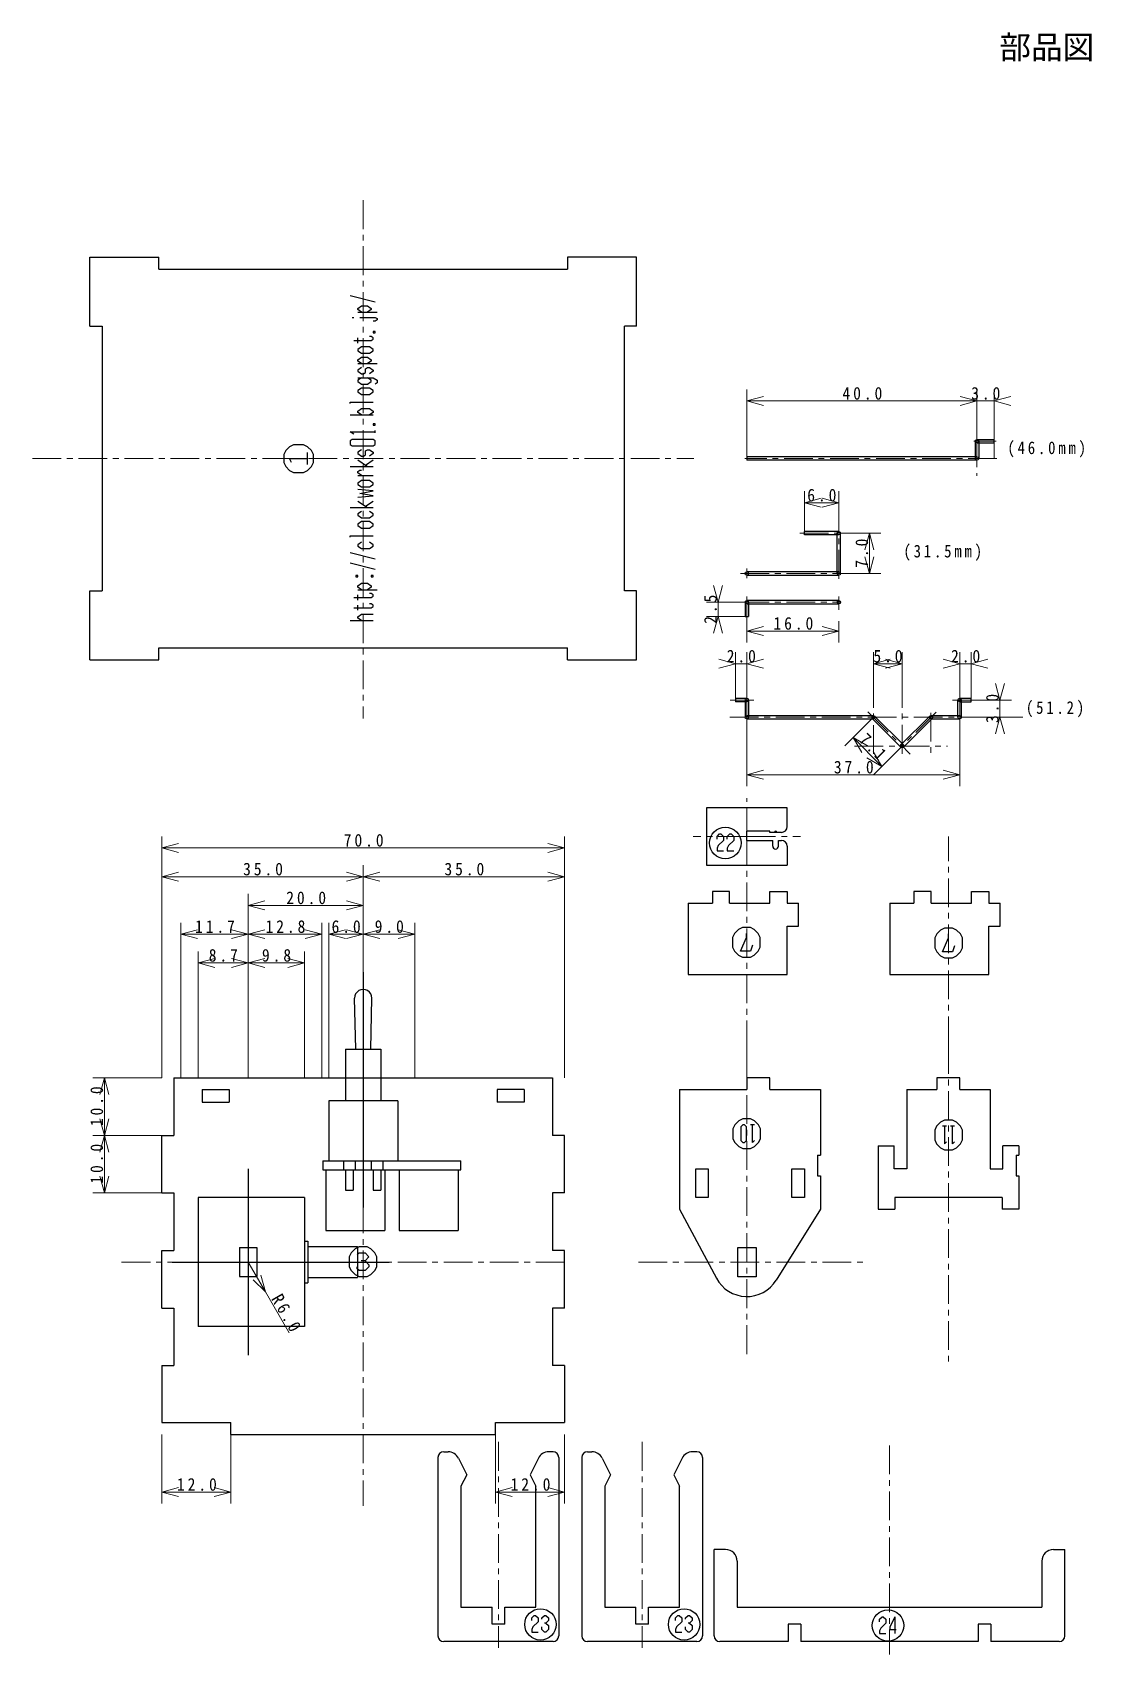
# Model space of a CAD drawing. Units: millimetres on the paper. Extents: x -203 to 201, y -142 to 140.
# Drawn here: x 17 to 201.1, y -142 to 140 of the extents above; entities that cross this region are included whole.
import ezdxf
from ezdxf.enums import TextEntityAlignment as Align

# ---------------------------------------------------------------- set-up
doc = ezdxf.new("R2010")
doc.units = ezdxf.units.MM
doc.linetypes.add('CHAIN1', pattern=[8, 5, -1, 1, -1])
for name, color, linetype, lineweight in [('0-4_外形4(4)', 3, 'Continuous', 25), ('0-5_外形5(5)', 5, 'Continuous', 25), ('0-6_外形6(6)', 5, 'Continuous', 25), ('0-7_外形7(7)', 5, 'Continuous', 25), ('0-9_中心線(9)', 4, 'CHAIN1', 9), ('0-A_寸法文字(A)', 1, 'Continuous', 9)]:
    doc.layers.add(name, color=color, linetype=linetype, lineweight=lineweight)
doc.styles.add('ＭＳ ゴシック', font='')
doc.styles.get('ＭＳ ゴシック').set_extended_font_data('MS Gothic')

msp = doc.modelspace()

# ---------------------------------------------------------------- linework, layer by layer
at = {"layer": '0-4_外形4(4)'}
for p, q in [((26.971, 88.935), (26.971, 100.935)), ((26.971, 100.935), (38.971, 100.935)), ((38.971, 98.835), (38.971, 100.935)), ((38.971, 98.835), (109.971, 98.835)), ((121.971, 100.935), (109.971, 100.935)), ((109.971, 100.935), (109.971, 98.835)), ((121.971, 88.935), (121.971, 100.935)), ((26.971, 88.935), (29.071, 88.935)), ((29.071, 88.935), (29.071, 42.935)), ((121.971, 88.935), (119.871, 88.935)), ((119.871, 42.935), (119.871, 88.935)), ((180.871, 68.935), (180.871, 65.935)), ((181.171, 69.235), (184.171, 69.235)), ((181.171, 68.635), (184.171, 68.635)), ((181.471, 68.935), (181.471, 65.935)), ((184.171, 68.635), (184.171, 69.235)), ((181.171, 65.635), (141.171, 65.635)), ((157.171, 53.235), (151.171, 53.235)), ((151.171, 52.635), (151.171, 53.235)), ((157.171, 52.635), (151.171, 52.635)), ((156.871, 45.935), (156.871, 52.935)), ((157.471, 45.935), (157.471, 52.935)), ((157.171, 46.235), (141.171, 46.235)), ((141.171, 45.635), (157.171, 45.635)), ((26.971, 30.935), (26.971, 42.935)), ((26.971, 42.935), (29.071, 42.935)), ((121.971, 42.935), (119.871, 42.935)), ((140.871, 40.935), (140.871, 38.435)), ((157.171, 41.235), (141.171, 41.235)), ((141.171, 40.635), (157.171, 40.635)), ((141.471, 40.935), (141.471, 38.435)), ((140.871, 38.435), (141.471, 38.435)), ((38.971, 30.935), (38.971, 33.035)), ((38.971, 33.035), (109.971, 33.035)), ((109.971, 30.935), (109.971, 33.035)), ((26.971, 30.935), (38.971, 30.935)), ((139.171, 24.235), (141.171, 24.235)), ((139.171, 24.235), (139.171, 23.635)), ((141.171, 23.635), (139.171, 23.635)), ((140.871, 23.935), (140.871, 20.935)), ((141.471, 23.935), (141.471, 20.887)), ((177.871, 20.935), (177.871, 23.935)), ((178.171, 24.235), (180.171, 24.235)), ((178.171, 23.635), (180.171, 23.635)), ((178.471, 20.935), (178.471, 23.935)), ((180.171, 23.635), (180.171, 24.235)), ((141.171, 21.235), (163.171, 21.235)), ((141.171, 20.635), (163.171, 20.635)), ((162.959, 20.723), (167.959, 15.723)), ((163.384, 21.147), (168.384, 16.147)), ((167.959, 16.147), (172.959, 21.147)), ((173.384, 20.723), (168.384, 15.723)), ((173.171, 21.235), (178.171, 21.235)), ((173.171, 20.635), (178.171, 20.635)), ((148.171, 1.916), (148.171, 5.216)), ((145.171, 1.116), (141.171, 1.116)), ((141.171, -0.484), (141.171, 1.116)), ((145.171, 0.916), (145.171, 1.116)), ((147.171, 0.916), (145.171, 0.916)), ((141.171, -0.484), (145.671, -0.484)), ((145.671, -1.484), (145.671, -0.484)), ((146.671, -1.484), (146.671, -0.484)), ((146.671, -0.484), (147.171, -0.484)), ((148.171, -1.484), (148.171, -4.784)), ((134.171, -4.784), (148.171, -4.784)), ((138.171, -9.384), (135.171, -9.384)), ((135.171, -9.384), (135.171, -11.384)), ((138.171, -11.384), (138.171, -9.384)), ((145.171, -9.384), (148.171, -9.384)), ((148.171, -9.384), (148.171, -11.384)), ((173.221, -9.384), (170.221, -9.384)), ((170.221, -9.384), (170.221, -11.384)), ((173.221, -11.384), (173.221, -9.384)), ((180.221, -9.384), (183.221, -9.384)), ((183.221, -9.384), (183.221, -11.384)), ((130.971, -11.384), (135.171, -11.384)), ((148.171, -11.384), (150.171, -11.384)), ((150.171, -15.384), (150.171, -11.384)), ((166.021, -11.384), (170.221, -11.384)), ((183.221, -11.384), (185.221, -11.384)), ((185.221, -15.384), (185.221, -11.384)), ((148.171, -15.384), (150.171, -15.384)), ((148.171, -23.784), (148.171, -15.384)), ((183.221, -15.384), (185.221, -15.384)), ((183.221, -23.784), (183.221, -15.384)), ((41.571, -41.784), (41.571, -51.784)), ((46.471, -43.784), (51.171, -43.784)), ((46.471, -43.784), (46.471, -45.984)), ((51.171, -43.784), (51.171, -45.984)), ((97.771, -43.784), (97.771, -45.984)), ((102.471, -43.784), (97.771, -43.784)), ((102.471, -43.784), (102.471, -45.984)), ((129.471, -43.784), (141.171, -43.784)), ((145.171, -43.784), (153.971, -43.784)), ((153.971, -43.784), (153.971, -55.184)), ((168.971, -43.784), (174.221, -43.784)), ((168.971, -43.784), (168.971, -57.584)), ((178.221, -43.784), (183.471, -43.784)), ((183.471, -43.784), (183.471, -57.584)), ((46.471, -45.984), (51.171, -45.984)), ((102.471, -45.984), (97.771, -45.984)), ((39.471, -61.784), (39.471, -51.784)), ((39.471, -51.784), (41.571, -51.784)), ((109.471, -51.784), (107.371, -51.784)), ((109.471, -61.784), (109.471, -51.784)), ((163.971, -53.584), (163.971, -64.584)), ((163.971, -53.584), (166.771, -53.584)), ((166.771, -57.584), (166.771, -53.584)), ((188.471, -53.584), (185.671, -53.584)), ((185.671, -57.584), (185.671, -53.584)), ((188.471, -53.584), (188.471, -55.184)), ((153.471, -55.184), (153.971, -55.184)), ((187.971, -55.184), (188.471, -55.184)), ((187.971, -55.184), (187.971, -58.784)), ((132.271, -57.584), (134.471, -57.584)), ((134.471, -57.584), (134.471, -62.584)), ((148.971, -62.584), (148.971, -57.584)), ((153.971, -58.784), (153.971, -64.584)), ((168.971, -57.584), (166.771, -57.584)), ((183.471, -57.584), (185.671, -57.584)), ((187.971, -58.784), (188.471, -58.784)), ((188.471, -58.784), (188.471, -64.584)), ((39.471, -61.784), (41.571, -61.784)), ((41.571, -61.784), (41.571, -71.784)), ((109.471, -61.784), (107.371, -61.784)), ((107.371, -61.784), (107.371, -71.784)), ((153.971, -64.584), (146.264, -76.956)), ((151.171, -62.584), (148.971, -62.584)), ((163.971, -64.584), (166.871, -64.584)), ((166.871, -62.584), (166.871, -64.584)), ((185.571, -62.584), (166.871, -62.584)), ((185.571, -62.584), (185.571, -64.584)), ((188.471, -64.584), (185.571, -64.584)), ((39.471, -81.784), (39.471, -71.784)), ((39.471, -71.784), (41.571, -71.784)), ((109.471, -71.784), (107.371, -71.784)), ((109.471, -81.784), (109.471, -71.784)), ((39.471, -81.784), (41.571, -81.784)), ((41.571, -81.784), (41.571, -91.784)), ((109.471, -81.784), (107.371, -81.784)), ((107.371, -81.784), (107.371, -91.784)), ((39.471, -91.784), (41.571, -91.784)), ((109.471, -91.784), (107.371, -91.784)), ((109.471, -91.784), (109.471, -101.684)), ((51.471, -103.784), (51.471, -101.684)), ((51.471, -103.784), (97.471, -103.784)), ((97.471, -103.784), (97.471, -101.684)), ((97.471, -101.684), (109.471, -101.684)), ((88.471, -106.784), (89.235, -106.784)), ((107.471, -106.784), (106.707, -106.784)), ((113.471, -106.784), (114.235, -106.784)), ((132.471, -106.784), (131.707, -106.784)), ((87.471, -107.784), (87.471, -138.784)), ((91.024, -107.89), (92.471, -110.784)), ((104.919, -107.89), (103.471, -110.784)), ((108.471, -107.784), (108.471, -138.784)), ((112.471, -107.784), (112.471, -138.784)), ((116.024, -107.89), (117.471, -110.784)), ((129.919, -107.89), (128.471, -110.784)), ((133.471, -107.784), (133.471, -138.784)), ((92.471, -110.784), (91.471, -112.784)), ((91.471, -112.784), (91.471, -133.784)), ((103.471, -110.784), (104.471, -112.784)), ((104.471, -133.784), (104.471, -112.784)), ((117.471, -110.784), (116.471, -112.784)), ((116.471, -112.784), (116.471, -133.784)), ((128.471, -110.784), (129.471, -112.784)), ((129.471, -133.784), (129.471, -112.784)), ((135.471, -138.784), (135.471, -123.784)), ((137.471, -123.784), (135.471, -123.784)), ((194.471, -123.784), (196.471, -123.784)), ((196.471, -138.784), (196.471, -123.784)), ((139.471, -125.784), (139.471, -133.784)), ((192.471, -125.784), (192.471, -133.784)), ((91.471, -133.784), (96.871, -133.784)), ((96.871, -136.784), (96.871, -133.784)), ((99.071, -136.784), (99.071, -133.784)), ((99.071, -133.784), (104.471, -133.784)), ((116.471, -133.784), (121.871, -133.784)), ((121.871, -136.784), (121.871, -133.784)), ((124.071, -136.784), (124.071, -133.784)), ((124.071, -133.784), (129.471, -133.784)), ((139.471, -133.784), (192.471, -133.784)), ((99.071, -136.784), (96.871, -136.784)), ((99.021, -136.784), (96.921, -136.784)), ((124.071, -136.784), (121.871, -136.784)), ((124.021, -136.784), (121.921, -136.784)), ((150.571, -136.784), (148.371, -136.784)), ((150.471, -136.784), (148.471, -136.784)), ((150.571, -136.784), (150.571, -139.784)), ((183.571, -136.784), (181.371, -136.784)), ((181.371, -136.784), (181.371, -139.784)), ((183.471, -136.784), (181.471, -136.784)), ((183.571, -136.784), (183.571, -139.784)), ((107.471, -139.784), (88.471, -139.784)), ((132.471, -139.784), (113.471, -139.784)), ((181.371, -139.784), (150.571, -139.784)), ((195.471, -139.784), (183.571, -139.784))]:
    msp.add_line(p, q, dxfattribs=at)
for points in [[(181.171, 66.235), (141.171, 66.235), (141.171, 65.635)], [(109.971, 30.935), (121.971, 30.935), (121.971, 42.935)], [(148.171, 5.216), (134.171, 5.216), (134.171, -4.784)], [(138.171, -11.384), (145.171, -11.384), (145.171, -9.384)], [(173.221, -11.384), (180.221, -11.384), (180.221, -9.384)], [(130.971, -11.384), (130.971, -23.784), (148.171, -23.784)], [(166.021, -11.384), (166.021, -23.784), (183.221, -23.784)], [(41.571, -41.784), (107.371, -41.784), (107.371, -51.784)], [(145.171, -43.784), (145.171, -41.784), (141.171, -41.784), (141.171, -43.784)], [(178.221, -43.784), (178.221, -41.784), (174.221, -41.784), (174.221, -43.784)], [(129.471, -43.784), (129.471, -64.584), (135.876, -76.605)], [(153.471, -55.184), (153.471, -58.784), (153.971, -58.784)], [(134.471, -62.584), (132.271, -62.584), (132.271, -57.584)], [(148.971, -57.584), (151.171, -57.584), (151.171, -62.584)], [(39.471, -91.784), (39.471, -101.684), (51.471, -101.684)], [(148.371, -136.784), (148.371, -139.784), (136.471, -139.784)]]:
    msp.add_lwpolyline(points, dxfattribs=at)
msp.add_lwpolyline([(139.571, -71.234), (142.771, -71.234), (142.771, -76.334), (139.571, -76.334)], close=True, dxfattribs=at)
for centre in [(181.171, 68.935), (181.171, 65.935), (157.171, 52.935), (141.171, 45.935), (157.171, 45.935), (141.171, 40.935), (157.171, 40.935), (141.171, 23.935), (178.171, 23.935), (141.171, 20.935), (163.171, 20.935), (173.171, 20.935), (178.171, 20.935), (168.171, 15.935)]:
    msp.add_circle(centre, 0.3, dxfattribs=at)
for centre, radius, start, end in [((146.171, 0.916), 0.2, 0, 180), ((147.171, 1.916), 1, 270, 0), ((146.171, -1.484), 0.5, 180, 270), ((146.171, -1.484), 0.5, 270, 0), ((147.171, -1.484), 1, 0, 90), ((141.171, -73.784), 6, 208.04775, 328.07954), ((88.471, -107.784), 1, 90, 180), ((89.235, -108.784), 2, 26.56505, 90), ((106.707, -108.784), 2, 90, 153.43495), ((107.471, -107.784), 1, 0, 90), ((113.471, -107.784), 1, 90, 180), ((114.235, -108.784), 2, 26.56505, 90), ((131.707, -108.784), 2, 90, 153.43495), ((132.471, -107.784), 1, 0, 90), ((137.471, -125.784), 2, 0, 90), ((194.471, -125.784), 2, 90, 180), ((88.471, -138.784), 1, 180, 270), ((107.471, -138.784), 1, 270, 0), ((113.471, -138.784), 1, 180, 270), ((132.471, -138.784), 1, 270, 0), ((136.471, -138.784), 1, 180, 270), ((195.471, -138.784), 1, 270, 0)]:
    msp.add_arc(centre, radius, start, end, dxfattribs=at)
at = {"layer": '0-5_外形5(5)'}
for p, q in [((72.189, 94.275), (76.546, 93.158)), ((72.524, 90.477), (72.86, 90.477)), ((73.53, 91.371), (76.881, 91.371)), ((73.53, 86.008), (73.53, 86.902)), ((73.53, 82.433), (76.881, 82.433)), ((72.189, 73.496), (76.211, 73.496)), ((76.546, 70.368), (76.546, 70.815)), ((64.779, 64.892), (64.779, 66.955)), ((73.53, 65.675), (75.206, 64.558)), ((74.871, 64.782), (76.211, 65.675)), ((72.189, 64.558), (76.211, 64.558)), ((73.53, 62.994), (76.211, 62.994)), ((72.189, 57.408), (76.211, 57.408)), ((73.53, 58.525), (75.206, 57.408)), ((74.871, 57.632), (76.211, 58.525)), ((72.189, 49.588), (76.546, 48.471)), ((72.189, 47.8), (76.546, 46.683)), ((73.53, 43.108), (76.881, 43.108)), ((73.53, 41.321), (73.53, 42.215)), ((73.53, 39.533), (73.53, 40.427)), ((72.189, 37.746), (76.211, 37.746)), ((142.505, -49.933), (141.818, -49.933)), ((175.885, -50.147), (175.198, -50.147)), ((177.26, -50.147), (176.573, -50.147)), ((72.383, -72.193), (72.04, -72.88)), ((72.04, -72.88), (72.04, -74.599)), ((73.071, -71.505), (72.383, -72.193)), ((73.758, -71.161), (73.071, -71.505)), ((73.415, -72.536), (73.758, -72.193)), ((75.133, -71.161), (73.758, -71.161)), ((73.758, -72.193), (74.79, -72.193)), ((74.79, -72.193), (75.477, -72.88)), ((75.477, -72.88), (74.79, -73.568)), ((75.821, -71.505), (75.133, -71.161)), ((76.508, -72.193), (75.821, -71.505)), ((76.852, -72.88), (76.508, -72.193)), ((76.852, -74.599), (76.852, -72.88)), ((72.04, -74.599), (72.383, -75.286)), ((72.383, -75.286), (73.071, -75.974)), ((73.071, -75.974), (73.758, -76.318)), ((73.415, -74.943), (73.415, -74.599)), ((73.758, -75.286), (73.415, -74.943)), ((74.79, -75.286), (73.758, -75.286)), ((74.79, -73.568), (74.102, -73.568)), ((74.79, -73.568), (75.477, -74.255)), ((75.477, -74.599), (74.79, -75.286)), ((75.133, -76.318), (75.821, -75.974)), ((75.477, -74.255), (75.477, -74.599)), ((75.821, -75.974), (76.508, -75.286)), ((76.508, -75.286), (76.852, -74.599)), ((73.758, -76.318), (75.133, -76.318)), ((166.904, -135.465), (166.904, -138.369))]:
    msp.add_line(p, q, dxfattribs=at)
for points in [[(74.2, 91.371), (73.53, 91.818), (73.53, 92.041), (74.2, 92.488), (75.206, 92.488), (75.876, 92.041), (75.876, 91.818), (75.206, 91.371)], [(73.865, 90.477), (76.546, 90.477), (76.881, 90.254), (76.881, 90.03), (76.546, 89.807), (76.211, 89.807)], [(72.86, 86.455), (75.876, 86.455), (76.211, 86.679), (76.211, 86.902), (75.876, 87.125), (75.541, 87.125)], [(74.2, 82.433), (73.53, 82.88), (73.53, 83.104), (74.2, 83.55), (75.206, 83.55), (75.876, 83.104), (75.876, 82.88), (75.206, 82.433)], [(74.2, 81.763), (73.53, 81.316), (73.53, 81.093), (74.2, 80.646), (74.535, 80.646), (74.871, 80.869), (74.871, 81.54), (75.206, 81.763), (75.541, 81.763), (76.211, 81.316), (76.211, 81.093), (75.541, 80.646)], [(74.2, 79.975), (73.53, 79.529), (73.53, 79.305), (74.2, 78.858), (75.206, 78.858), (75.876, 79.305), (75.876, 79.529), (75.206, 79.975)], [(73.53, 79.975), (76.211, 79.975), (76.881, 79.529), (76.881, 79.082), (76.546, 78.858)], [(72.189, 75.507), (72.189, 75.73), (76.211, 75.73)], [(74.2, 73.496), (73.53, 73.943), (73.53, 74.166), (74.2, 74.613), (75.541, 74.613), (76.211, 74.166), (76.211, 73.943), (75.541, 73.496)], [(72.86, 70.144), (72.189, 70.591), (76.546, 70.591)], [(62.029, 65.236), (61.685, 65.923), (64.779, 65.923)], [(74.2, 67.463), (73.53, 67.016), (73.53, 66.793), (74.2, 66.346), (74.535, 66.346), (74.871, 66.569), (74.871, 67.24), (75.206, 67.463), (75.541, 67.463), (76.211, 67.016), (76.211, 66.793), (75.541, 66.346)], [(74.2, 62.994), (73.53, 63.441), (73.53, 63.665), (73.865, 63.888), (74.2, 63.888)], [(73.53, 59.196), (76.211, 59.419), (73.865, 59.866), (76.211, 60.313), (73.53, 60.536)], [(74.2, 56.738), (73.53, 56.291), (73.53, 56.068), (74.2, 55.621), (75.541, 55.621), (76.211, 56.068), (76.211, 56.291), (75.541, 56.738)], [(72.189, 52.269), (72.189, 52.493), (76.211, 52.493)], [(74.2, 51.375), (73.53, 50.929), (73.53, 50.705), (74.2, 50.258), (75.541, 50.258), (76.211, 50.705), (76.211, 50.929), (75.541, 51.375)], [(72.86, 41.768), (75.876, 41.768), (76.211, 41.991), (76.211, 42.215), (75.876, 42.438), (75.541, 42.438)], [(74.2, 43.108), (73.53, 43.555), (73.53, 43.779), (74.2, 44.225), (75.206, 44.225), (75.876, 43.779), (75.876, 43.555), (75.206, 43.108)], [(72.86, 39.98), (75.876, 39.98), (76.211, 40.204), (76.211, 40.427), (75.876, 40.65), (75.541, 40.65)], [(74.2, 37.746), (73.53, 38.193), (73.53, 38.416), (74.2, 38.863), (76.211, 38.863)], [(135.985, -0.252), (135.985, 0.195), (136.432, 0.642), (136.656, 0.642), (137.102, 0.195), (137.102, -0.476), (136.209, -1.369), (135.985, -1.816), (135.985, -2.263), (137.102, -2.263)], [(137.773, -0.252), (137.773, 0.195), (138.22, 0.642), (138.443, 0.642), (138.89, 0.195), (138.89, -0.476), (137.996, -1.369), (137.773, -1.816), (137.773, -2.263), (138.89, -2.263)], [(142.121, -18.709), (141.777, -19.74), (140.058, -19.74), (141.09, -17.334), (141.09, -16.647)], [(177.267, -18.812), (176.923, -19.843), (175.205, -19.843), (176.236, -17.437), (176.236, -16.749)], [(142.505, -52.683), (142.161, -53.026), (142.161, -49.933)], [(175.541, -50.147), (175.541, -53.241), (175.885, -52.897)], [(177.26, -52.897), (176.916, -53.241), (176.916, -50.147)], [(103.765, -136.117), (103.765, -135.67), (104.212, -135.223), (104.435, -135.223), (104.882, -135.67), (104.882, -136.34), (103.988, -137.234), (103.765, -137.681), (103.765, -138.128), (104.882, -138.128)], [(105.553, -135.893), (105.553, -135.67), (105.999, -135.223), (106.223, -135.223), (106.67, -135.67), (106.67, -136.117), (106.223, -136.563), (105.999, -136.563)], [(128.74, -136.117), (128.74, -135.67), (129.187, -135.223), (129.41, -135.223), (129.857, -135.67), (129.857, -136.34), (128.964, -137.234), (128.74, -137.681), (128.74, -138.128), (129.857, -138.128)], [(130.528, -135.893), (130.528, -135.67), (130.975, -135.223), (131.198, -135.223), (131.645, -135.67), (131.645, -136.117), (131.198, -136.563), (130.975, -136.563)], [(106.223, -136.563), (106.67, -137.01), (106.67, -137.681), (106.223, -138.128), (105.999, -138.128), (105.553, -137.681), (105.553, -137.234)], [(131.198, -136.563), (131.645, -137.01), (131.645, -137.681), (131.198, -138.128), (130.975, -138.128), (130.528, -137.681), (130.528, -137.234)], [(164.222, -136.358), (164.222, -135.912), (164.669, -135.465), (164.893, -135.465), (165.34, -135.912), (165.34, -136.582), (164.446, -137.476), (164.222, -137.922), (164.222, -138.369), (165.34, -138.369)], [(166.904, -135.465), (166.01, -137.252), (166.01, -137.699), (167.127, -137.699)]]:
    msp.add_lwpolyline(points, dxfattribs=at)
for points in [[(76.211, 88.019), (76.211, 87.796), (76.546, 87.796), (76.546, 88.019)], [(73.53, 84.891), (73.53, 84.668), (74.2, 84.221), (75.541, 84.221), (76.211, 84.668), (76.211, 84.891), (75.541, 85.338), (74.2, 85.338)], [(73.53, 77.741), (73.53, 77.518), (74.2, 77.071), (75.541, 77.071), (76.211, 77.518), (76.211, 77.741), (75.541, 78.188), (74.2, 78.188)], [(76.211, 71.932), (76.211, 71.708), (76.546, 71.708), (76.546, 71.932)], [(60.654, 65.236), (60.997, 64.548), (61.685, 63.861), (62.372, 63.517), (64.091, 63.517), (64.779, 63.861), (65.466, 64.548), (65.81, 65.236), (65.81, 66.611), (65.466, 67.298), (64.779, 67.986), (64.091, 68.33), (62.372, 68.33), (61.685, 67.986), (60.997, 67.298), (60.654, 66.611)], [(72.189, 68.357), (72.524, 68.133), (76.211, 68.133), (76.546, 68.357), (76.546, 69.027), (76.211, 69.25), (72.524, 69.25), (72.189, 69.027)], [(73.53, 61.654), (73.53, 61.43), (74.2, 60.983), (75.541, 60.983), (76.211, 61.43), (76.211, 61.654), (75.541, 62.1), (74.2, 62.1)], [(73.53, 54.504), (73.53, 54.28), (74.2, 53.833), (75.541, 53.833), (76.211, 54.28), (76.211, 54.504), (75.541, 54.95), (74.2, 54.95)], [(73.195, 45.566), (73.195, 45.343), (73.53, 45.343), (73.53, 45.566)], [(75.876, 45.566), (75.876, 45.343), (76.211, 45.343), (76.211, 45.566)], [(141.777, -20.772), (142.465, -20.428), (143.152, -19.74), (143.496, -19.053), (143.496, -17.334), (143.152, -16.647), (142.465, -15.959), (141.777, -15.615), (140.402, -15.615), (139.715, -15.959), (139.027, -16.647), (138.683, -17.334), (138.683, -19.053), (139.027, -19.74), (139.715, -20.428), (140.402, -20.772)], [(176.923, -20.874), (177.611, -20.531), (178.298, -19.843), (178.642, -19.156), (178.642, -17.437), (178.298, -16.749), (177.611, -16.062), (176.923, -15.718), (175.548, -15.718), (174.861, -16.062), (174.173, -16.749), (173.83, -17.437), (173.83, -19.156), (174.173, -19.843), (174.861, -20.531), (175.548, -20.874)], [(141.818, -54.058), (142.505, -53.714), (143.193, -53.026), (143.536, -52.339), (143.536, -50.62), (143.193, -49.933), (142.505, -49.245), (141.818, -48.901), (140.443, -48.901), (139.755, -49.245), (139.068, -49.933), (138.724, -50.62), (138.724, -52.339), (139.068, -53.026), (139.755, -53.714), (140.443, -54.058)], [(141.13, -50.276), (140.786, -49.933), (140.443, -49.933), (140.099, -50.276), (140.099, -52.683), (140.443, -53.026), (140.786, -53.026), (141.13, -52.683)], [(176.916, -54.272), (177.604, -53.929), (178.291, -53.241), (178.635, -52.554), (178.635, -50.835), (178.291, -50.147), (177.604, -49.46), (176.916, -49.116), (175.541, -49.116), (174.854, -49.46), (174.166, -50.147), (173.823, -50.835), (173.823, -52.554), (174.166, -53.241), (174.854, -53.929), (175.541, -54.272)]]:
    msp.add_lwpolyline(points, close=True, dxfattribs=at)
for centre in [(137.425, -0.925), (105.285, -136.803), (130.261, -136.803), (165.707, -136.988)]:
    msp.add_circle(centre, 2.73, dxfattribs=at)
at = {"layer": '0-6_外形6(6)'}
for p, q in [((74.471, -23.384), (74.471, -64.284)), ((73.171, -36.784), (72.972, -27.918)), ((75.771, -36.784), (75.971, -27.918)), ((71.421, -36.784), (71.421, -45.784)), ((71.421, -36.784), (77.521, -36.784)), ((77.521, -36.784), (77.521, -45.784)), ((68.471, -45.784), (68.471, -56.184)), ((80.471, -45.784), (68.471, -45.784)), ((80.471, -45.784), (80.471, -56.184)), ((67.471, -56.184), (91.471, -56.184)), ((67.471, -56.184), (67.471, -57.784)), ((71.071, -56.184), (71.071, -57.784)), ((73.071, -56.184), (73.071, -57.784)), ((75.871, -56.184), (75.871, -57.784)), ((77.871, -56.184), (77.871, -57.784)), ((91.471, -57.784), (91.471, -56.184)), ((67.471, -57.784), (91.471, -57.784)), ((67.971, -57.784), (67.971, -68.284)), ((71.421, -57.784), (71.421, -61.284)), ((72.721, -57.784), (72.721, -61.284)), ((76.221, -57.784), (76.221, -61.284)), ((77.521, -57.784), (77.521, -61.284)), ((78.221, -57.784), (78.221, -68.284)), ((80.721, -57.784), (80.721, -68.284)), ((90.971, -57.784), (90.971, -68.284)), ((71.421, -61.284), (72.721, -61.284)), ((76.221, -61.284), (77.521, -61.284)), ((67.971, -68.284), (78.221, -68.284)), ((80.721, -68.284), (90.971, -68.284))]:
    msp.add_line(p, q, dxfattribs=at)
msp.add_arc((74.471, -27.884), 1.5, 358.71022, 181.28976, dxfattribs=at)
at = {"layer": '0-7_外形7(7)'}
for p, q in [((54.471, -57.584), (54.471, -89.984)), ((45.771, -62.584), (45.771, -84.984)), ((64.271, -62.584), (45.771, -62.584)), ((64.271, -62.584), (64.271, -84.984)), ((64.271, -70.184), (64.871, -70.184)), ((64.871, -70.184), (64.871, -77.384)), ((52.971, -71.284), (55.971, -71.284)), ((55.971, -71.284), (55.971, -76.284)), ((64.871, -71.084), (73.471, -71.084)), ((73.471, -71.084), (73.471, -76.484)), ((41.271, -73.784), (78.971, -73.784)), ((64.271, -77.384), (64.871, -77.384)), ((64.871, -76.484), (73.471, -76.484)), ((64.271, -84.984), (45.771, -84.984))]:
    msp.add_line(p, q, dxfattribs=at)
msp.add_lwpolyline([(52.971, -71.284), (52.971, -76.284), (55.971, -76.284)], dxfattribs=at)
at = {"layer": '0-9_中心線(9)'}
for p, q in [((74.471, 110.833), (74.471, 20.729)), ((184.497, 68.935), (180.609, 68.935)), ((181.171, 69.406), (181.171, 62.889)), ((16.971, 65.935), (131.971, 65.935)), ((184.634, 65.935), (140.845, 65.935)), ((150.351, 52.935), (158.171, 52.935)), ((140.047, 45.935), (157.471, 45.935)), ((141.171, 45.144), (141.171, 46.824)), ((140.047, 40.935), (157.471, 40.935)), ((141.171, 41.935), (141.171, 37.874)), ((157.171, 41.935), (157.171, 39.638)), ((163.171, 27.566), (163.171, 13.935)), ((168.171, 27.603), (168.171, 13.935)), ((138.24, 23.935), (142.404, 23.935)), ((141.171, 25.259), (141.171, 20.22)), ((176.907, 23.935), (180.171, 23.935)), ((178.171, 21.754), (178.171, 25.146)), ((138.203, 20.935), (189.171, 20.935)), ((162.202, 21.904), (169.566, 14.54)), ((174.057, 21.821), (166.491, 14.254)), ((173.171, 21.724), (173.171, 13.935)), ((178.171, 21.724), (178.171, 19.891)), ((159.892, 15.935), (176.074, 15.935)), ((141.171, 0.216), (141.171, 6.884)), ((141.171, 0.216), (131.819, 0.216)), ((141.171, -36.784), (141.171, 0.216)), ((141.171, 0.216), (150.488, 0.216)), ((141.171, 0.216), (141.171, -6.3)), ((176.221, -36.075), (176.221, 0.216)), ((74.471, -23.784), (74.471, -116.152)), ((176.221, -36.075), (176.221, -91.73)), ((141.171, -36.784), (141.171, -89.984)), ((54.471, -57.584), (54.471, -89.984)), ((109.471, -73.784), (31.934, -73.784)), ((122.327, -73.784), (161.552, -73.784)), ((97.971, -105.081), (97.971, -140.896)), ((122.971, -105.081), (122.971, -140.896)), ((165.971, -105.692), (165.971, -142.041))]:
    msp.add_line(p, q, dxfattribs=at)
msp.add_lwpolyline([(157.171, 44.999), (157.171, 45.035), (157.171, 54.818)], dxfattribs=at)
at = {"layer": '0-A_寸法文字(A)'}
for p, q in [((141.171, 77.935), (141.171, 65.935)), ((141.171, 75.935), (144.069, 76.712)), ((181.171, 75.935), (178.274, 76.712)), ((181.171, 75.935), (178.274, 76.712)), ((181.171, 77.935), (181.171, 65.935)), ((184.171, 77.935), (184.171, 65.935)), ((184.171, 75.935), (187.069, 76.712)), ((141.171, 75.935), (181.171, 75.935)), ((141.171, 75.935), (144.069, 75.159)), ((181.171, 75.935), (178.274, 75.159)), ((181.171, 75.935), (178.274, 75.159)), ((184.171, 75.935), (181.171, 75.935)), ((184.171, 75.935), (187.069, 75.159)), ((151.171, 60.235), (151.171, 53.235)), ((157.171, 60.235), (157.171, 53.235)), ((151.171, 58.235), (154.069, 59.012)), ((151.171, 58.235), (157.171, 58.235)), ((151.171, 58.235), (154.069, 57.459)), ((157.171, 58.235), (154.274, 59.012)), ((157.171, 58.235), (154.274, 57.459)), ((164.471, 52.935), (157.471, 52.935)), ((162.471, 52.935), (161.695, 50.038)), ((162.471, 45.935), (162.471, 52.935)), ((162.471, 52.935), (163.248, 50.038)), ((162.471, 45.935), (161.695, 48.833)), ((162.471, 45.935), (163.248, 48.833)), ((164.471, 45.935), (157.471, 45.935)), ((136.171, 40.935), (135.395, 43.833)), ((136.171, 40.935), (136.948, 43.833)), ((134.171, 40.935), (140.871, 40.935)), ((134.171, 40.935), (140.871, 40.935)), ((136.171, 40.935), (136.171, 39.135)), ((136.171, 40.935), (136.171, 38.435)), ((134.171, 38.435), (140.871, 38.435)), ((136.171, 38.435), (135.395, 35.538)), ((136.171, 38.435), (136.948, 35.538)), ((141.171, 39.123), (141.171, 39.135)), ((141.171, 33.935), (141.171, 38.435)), ((141.171, 35.935), (144.069, 36.712)), ((157.171, 35.935), (154.274, 36.712)), ((157.171, 33.935), (157.171, 37.635)), ((141.171, 35.935), (156.171, 35.935)), ((141.171, 35.935), (157.171, 35.935)), ((141.171, 35.935), (144.069, 35.159)), ((141.171, 33.935), (141.171, 35.435)), ((157.171, 35.935), (154.274, 35.159)), ((139.171, 32.235), (139.171, 24.235)), ((141.171, 32.235), (141.171, 24.235)), ((163.171, 32.235), (163.171, 24.235)), ((168.171, 32.235), (168.171, 24.235)), ((178.171, 32.235), (178.171, 24.235)), ((180.171, 32.235), (180.171, 24.235)), ((139.171, 30.235), (136.274, 31.012)), ((139.171, 30.235), (136.274, 29.459)), ((141.171, 30.235), (139.171, 30.235)), ((141.171, 30.235), (144.069, 31.012)), ((141.171, 30.235), (144.069, 29.459)), ((163.171, 30.235), (166.069, 31.012)), ((163.171, 30.235), (166.069, 29.459)), ((163.171, 30.235), (168.171, 30.235)), ((168.171, 30.235), (165.274, 31.012)), ((168.171, 30.235), (165.274, 29.459)), ((178.171, 30.235), (175.274, 31.012)), ((178.171, 30.235), (175.274, 29.459)), ((180.171, 30.235), (178.171, 30.235)), ((180.171, 30.235), (183.069, 31.012)), ((180.171, 30.235), (183.069, 29.459)), ((185.171, 23.935), (184.395, 26.833)), ((185.171, 23.935), (185.948, 26.833)), ((187.171, 23.935), (180.171, 23.935)), ((185.171, 23.935), (185.171, 20.935)), ((141.171, 8.935), (141.171, 20.935)), ((141.171, 8.935), (141.171, 20.635)), ((158.222, 15.986), (163.171, 20.935)), ((178.171, 8.935), (178.171, 20.635)), ((187.171, 20.935), (180.171, 20.935)), ((185.171, 20.935), (184.395, 18.038)), ((185.171, 20.935), (185.948, 18.038)), ((159.636, 17.4), (164.636, 12.4)), ((159.636, 17.4), (162.234, 15.9)), ((159.636, 17.4), (161.136, 14.802)), ((164.636, 12.4), (163.136, 14.998)), ((163.222, 10.986), (168.171, 15.935)), ((141.171, 10.935), (144.069, 11.712)), ((141.171, 10.935), (144.069, 11.712)), ((164.636, 12.4), (162.038, 13.9)), ((178.171, 10.935), (175.274, 11.712)), ((141.171, 10.935), (144.069, 10.159)), ((141.171, 10.935), (178.171, 10.935)), ((141.171, 10.935), (144.069, 10.159)), ((178.171, 10.935), (175.274, 10.159)), ((39.471, 0.216), (39.471, -41.784)), ((109.471, 0.216), (109.471, -41.784)), ((39.471, -1.784), (42.369, -1.008)), ((39.471, -1.784), (109.471, -1.784)), ((39.471, -1.784), (42.369, -2.56)), ((109.471, -1.784), (106.574, -1.008)), ((109.471, -1.784), (106.574, -2.56)), ((39.471, -4.784), (39.471, -41.784)), ((74.471, -4.784), (74.471, -41.784)), ((109.471, -4.784), (109.471, -41.784)), ((39.471, -6.784), (42.369, -6.008)), ((39.471, -6.784), (74.471, -6.784)), ((39.471, -6.784), (42.369, -7.56)), ((74.471, -6.784), (71.574, -6.008)), ((74.471, -6.784), (71.574, -7.56)), ((74.471, -6.784), (77.369, -6.008)), ((74.471, -6.784), (109.471, -6.784)), ((74.471, -6.784), (77.369, -7.56)), ((109.471, -6.784), (106.574, -6.008)), ((109.471, -6.784), (106.574, -7.56)), ((54.471, -9.784), (54.471, -41.784)), ((54.471, -11.784), (57.369, -11.008)), ((74.471, -11.784), (71.574, -11.008)), ((74.471, -9.784), (74.471, -41.784)), ((54.471, -11.784), (74.471, -11.784)), ((54.471, -11.784), (57.369, -12.56)), ((74.471, -11.784), (71.574, -12.56)), ((42.771, -14.784), (42.771, -41.784)), ((42.771, -16.784), (45.669, -16.008)), ((42.771, -16.784), (54.471, -16.784)), ((42.771, -16.784), (45.669, -17.56)), ((54.471, -16.784), (51.574, -16.008)), ((54.471, -16.784), (51.574, -17.56)), ((54.471, -14.784), (54.471, -41.784)), ((54.471, -16.784), (57.369, -16.008)), ((54.471, -16.784), (67.271, -16.784)), ((54.471, -16.784), (57.369, -17.56)), ((67.271, -16.784), (64.374, -16.008)), ((67.271, -16.784), (64.374, -17.56)), ((67.271, -14.784), (67.271, -41.784)), ((68.471, -14.784), (68.471, -41.784)), ((68.471, -16.784), (71.369, -16.008)), ((68.471, -16.784), (74.471, -16.784)), ((68.471, -16.784), (71.369, -17.56)), ((74.471, -16.784), (71.574, -16.008)), ((74.471, -16.784), (71.574, -17.56)), ((74.471, -14.784), (74.471, -41.784)), ((74.471, -16.784), (77.369, -16.008)), ((74.471, -16.784), (83.471, -16.784)), ((74.471, -16.784), (77.369, -17.56)), ((83.471, -16.784), (80.574, -16.008)), ((83.471, -16.784), (80.574, -17.56)), ((83.471, -14.784), (83.471, -41.784)), ((45.771, -19.784), (45.771, -41.784)), ((45.771, -21.784), (48.669, -21.008)), ((45.771, -21.784), (54.471, -21.784)), ((45.771, -21.784), (48.669, -22.56)), ((54.471, -21.784), (51.574, -21.008)), ((54.471, -21.784), (51.574, -22.56)), ((54.471, -19.784), (54.471, -41.784)), ((54.471, -21.784), (57.369, -21.008)), ((54.471, -21.784), (64.271, -21.784)), ((54.471, -21.784), (57.369, -22.56)), ((64.271, -21.784), (61.374, -21.008)), ((64.271, -21.784), (61.374, -22.56)), ((64.271, -19.784), (64.271, -41.784)), ((27.471, -41.784), (39.471, -41.784)), ((29.471, -41.784), (28.695, -44.682)), ((29.471, -51.784), (29.471, -41.784)), ((29.471, -41.784), (30.248, -44.682)), ((29.471, -51.784), (28.695, -48.886)), ((29.471, -51.784), (30.248, -48.886)), ((27.471, -51.784), (39.471, -51.784)), ((29.471, -51.784), (28.695, -54.682)), ((29.471, -61.784), (29.471, -51.784)), ((29.471, -51.784), (30.248, -54.682)), ((29.471, -61.784), (28.695, -58.886)), ((29.471, -61.784), (30.248, -58.886)), ((27.471, -61.784), (39.471, -61.784)), ((54.471, -73.784), (57.471, -78.98)), ((57.471, -78.98), (56.695, -76.082)), ((57.471, -78.98), (55.35, -76.859)), ((57.471, -78.98), (61.596, -86.125)), ((39.471, -115.784), (39.471, -103.784)), ((51.471, -115.784), (51.471, -103.784)), ((97.471, -115.784), (97.471, -103.784)), ((109.471, -115.784), (109.471, -103.784)), ((39.471, -113.784), (42.369, -113.008)), ((39.471, -113.784), (51.471, -113.784)), ((39.471, -113.784), (42.369, -114.56)), ((51.471, -113.784), (48.574, -113.008)), ((51.471, -113.784), (48.574, -114.56)), ((97.471, -113.784), (100.369, -113.008)), ((97.471, -113.784), (109.471, -113.784)), ((97.471, -113.784), (100.369, -114.56)), ((109.471, -113.784), (106.574, -113.008)), ((109.471, -113.784), (106.574, -114.56))]:
    msp.add_line(p, q, dxfattribs=at)

# ---------------------------------------------------------------- texts
at = {"layer": '0-4_外形4(4)', "color": 1, "style": 'ＭＳ ゴシック'}
msp.add_text('部品図', height=4.032, dxfattribs=at).set_placement((185.061, 134.207), align=Align.BOTTOM_LEFT)
at = {"layer": '0-A_寸法文字(A)', "char_height": 2.199, "attachment_point": 7, "style": 'ＭＳ ゴシック'}
for s, insert in [('\\T1.38;\\W0.9;40.0', (157.796, 76.135)), ('\\T1.38;\\W0.9;3.0', (180.171, 76.135)), ('\\T1.39;\\W0.85;(46.0mm)', (186.473, 66.116)), ('\\T1.38;\\W0.9;6.0', (151.671, 58.435)), ('\\T1.39;\\W0.85;(31.5mm)', (168.401, 48.146)), ('\\T1.38;\\W0.9;16.0', (145.796, 36.135)), ('\\T1.38;\\W0.9;2.0', (137.671, 30.435)), ('\\T1.38;\\W0.9;5.0', (163.171, 30.435)), ('\\T1.38;\\W0.9;2.0', (176.671, 30.435)), ('\\T1.39;\\W0.85;(51.2)', (189.692, 20.946)), ('\\T1.38;\\W0.9;37.0', (156.296, 11.135)), ('\\T1.38;\\W0.9;70.0', (71.096, -1.584)), ('\\T1.38;\\W0.9;35.0', (53.596, -6.584)), ('\\T1.38;\\W0.9;35.0', (88.596, -6.584)), ('\\T1.38;\\W0.9;20.0', (61.096, -11.584)), ('\\T1.38;\\W0.9;11.7', (45.246, -16.584)), ('\\T1.38;\\W0.9;12.8', (57.496, -16.584)), ('\\T1.38;\\W0.9;6.0', (68.971, -16.584)), ('\\T1.38;\\W0.9;9.0', (76.471, -16.584)), ('\\T1.38;\\W0.9;8.7', (47.621, -21.584)), ('\\T1.38;\\W0.9;9.8', (56.871, -21.584)), ('\\T1.38;\\W0.9;12.0', (42.096, -113.584)), ('\\T1.38;\\W0.9;12.0', (100.096, -113.584))]:
    msp.add_mtext(s, dxfattribs=dict(at, insert=insert))
for s, insert, rotation in [('\\T1.38;\\W0.9;7.0', (162.271, 46.935), 90), ('\\T1.38;\\W0.9;2.5', (135.971, 37.185), 90), ('\\T1.38;\\W0.9;3.0', (184.971, 19.935), 90), ('\\T1.38;\\W0.9;7.1', (160.51, 16.809), 315), ('\\T1.38;\\W0.9;10.0', (29.271, -50.159), 90), ('\\T1.38;\\W0.9;10.0', (29.271, -60.159), 90), ('\\T1.38;\\W0.9;R6.0', (58.395, -80.179), 300)]:
    msp.add_mtext(s, dxfattribs=dict(at, insert=insert, rotation=rotation))

doc.saveas('drawing.dxf')
